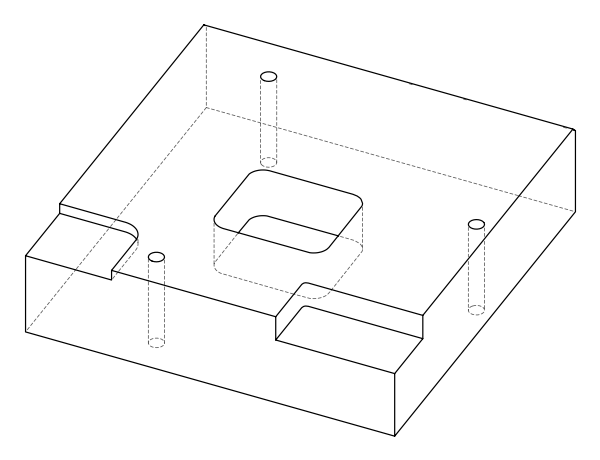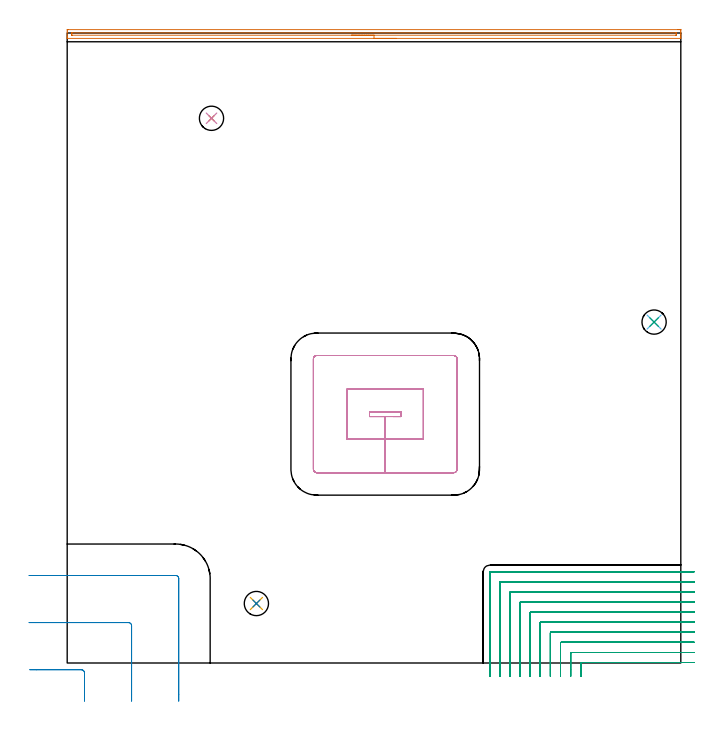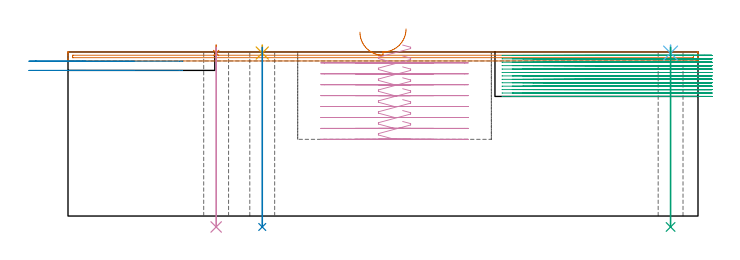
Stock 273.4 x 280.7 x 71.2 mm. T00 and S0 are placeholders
(PLAN: 10 operations, 5 tool changes, 42.4 min)
(1 AREA_MILL | FG_CHAMFER_SURFACE | UGT0205_001 | 4.53 min | 2085 mm3)
(2 MILL_CORNER_NOTCH_RECTANGULAR | CORNER_NOTCH_RECTANGULAR | UGT0201_006 | Follow Part, ap 7, ae 75% | 1.08 min | 26603 mm3)
(3 MILL_CORNER_NOTCH_RECTANGULAR_1 | CORNER_NOTCH_RECTANGULAR_1 | UGT0201_014 | Follow Part, ap 1.5, ae 75% | 28.34 min | 74267 mm3)
(4 MILL_RECTANGULAR_POCKET | POCKET_RECTANGULAR_STRAIGHT | UGT0201_094 | Follow Part, ap 5, ae 75% | 7.39 min | 225603 mm3)
(5 SPOT_DRILL | STEP1HOLE | NXT0321_9005460120000 | 0.03 min | 16 mm3)
(6 SPOT_DRILL_1 | STEP1HOLE_1 | NXT0321_9005460120000 | 0.03 min | 12 mm3)
(7 SPOT_DRILL_2 | STEP1HOLE_2 | NXT0321_9005460120000 | 0.03 min | 12 mm3)
(8 DRILL_THROUGH_HOLE_INTO_CENTER | STEP1HOLE | UGT0301_220 | 0.31 min | 6487 mm3)
(9 DRILL_THROUGH_HOLE_INTO_CENTER_1 | STEP1HOLE_1 | UGT0301_220 | 0.31 min | 6512 mm3)
(10 DRILL_THROUGH_HOLE_INTO_CENTER_2 | STEP1HOLE_2 | UGT0301_220 | 0.31 min | 6511 mm3)
(TOOL UGT0205_001 | Chamfer Mill 20 x 3 x 45 deg. | D20 FL50 Z2)
(TOOL UGT0201_006 | End Mill 28 mm | D28 FL25 Z2)
(TOOL UGT0201_014 | End mill 6 mm | D6 FL24 Z4)
(TOOL UGT0201_094 | End mill 20 mm | D20 FL38 Z4)
(TOOL NXT0321_9005460120000 | NC Spot Drill, 142deg, 12mm, Carbide, Uncoated | D12 PA142 FL30 Z2)
(TOOL UGT0301_220 | Twist Drill 10.8 mm | D10.8 PA118 FL92 Z2)
(OP 1 AREA_MILL)
G17 G21 G94 G90
T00 M6
G54
G17 G0 G90 X146.7 Y278.3 S1061 M3
G43 Z81.2 H0
G94 G1 X146.662 Z80.328 F250.
X146.548 Z79.464
X146.359 Z78.612
X146.097 Z77.78
X145.763 Z76.974
X145.36 Z76.2
X144.892 Z75.464
X144.36 Z74.772
X143.771 Z74.129
X143.128 Z73.54
X142.436 Z73.008
X141.7 Z72.54
X140.926 Z72.137
X140.12 Z71.803
X139.288 Z71.541
X138.437 Z71.352
X137.572 Z71.238
X136.7 Z71.2
X0.159
X0.006 Y278.301 Z71.189
X0.005 Y278.302
X0.002 Y278.358 Z71.134
X0. Y278.735 Z70.764
Y279.168 Z70.332
Y279.804 Z69.692
Y281.014 Z68.483
Y281.589 Z67.905
X0.001 Y282.193 Z67.302
X0.003 Y282.194 Z67.301
X0.605 Y282.2 Z67.3
X272.185
X272.795 Y282.199 Z67.301
X273.397 Y282.194
X273.399 Y282.193 Z67.302
X273.4 Y281.589 Z67.905
Y281.014 Z68.483
Y280.696 Z68.8
Y280.121 Z69.375
Y279.804 Z69.692
Y279.168 Z70.332
Y278.735 Z70.765
X273.393 Y278.356 Z71.136
X273.39 Y278.303 Z71.188
X273.241 Y278.3 Z71.2
X136.7
Y279.714 Z69.786
X2.39
X2.012 Y279.721 Z69.779
X2.008 Y279.749 Z69.751
X2.005 Y279.804 Z69.696
X2.001 Y280.193 Z69.307
Y280.696 Z68.804
X2.003 Y280.745 Z68.755
X2.006 Y280.769 Z68.731
X2.008 Y280.776 Z68.724
X2.034 Y280.779 Z68.721
X2.211 Y280.784 Z68.716
X2.301 Y280.785 Z68.715
X271.01 Y280.786 Z68.714
X271.388 Y280.779 Z68.721
X271.392 Y280.751 Z68.749
X271.395 Y280.696 Z68.804
X271.399 Y280.307 Z69.193
Y279.804 Z69.696
X271.397 Y279.755 Z69.745
X271.394 Y279.731 Z69.769
X271.392 Y279.724 Z69.776
X271.366 Y279.721 Z69.779
X271.189 Y279.716 Z69.784
X271.099 Y279.715 Z69.785
X136.7 Y279.714 Z69.786
X135.828 Z69.824
X134.964 Z69.938
X134.112 Z70.127
X133.28 Z70.389
X132.474 Z70.723
X131.7 Z71.126
X130.964 Z71.594
X130.272 Z72.125
X129.629 Z72.715
X129.04 Z73.358
X128.509 Z74.05
X128.04 Z74.786
X127.637 Z75.56
X127.303 Z76.366
X127.041 Z77.198
X126.852 Z78.049
X126.738 Z78.914
X126.7 Z79.786
G0 Z81.2
M5
M2
(OP 2 MILL_CORNER_NOTCH_RECTANGULAR)
G17 G21 G94 G90
T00 M6
G54
G17 G0 G90 X7.7 Y-17. S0 M3
G43 Z81.2 H0
Z67.2
G94 G1 Y-14. F250.
Y-4.395 F500.
G3 X6.305 Y-3. R1.4
G1 X-13.675
X-16.675 F250.
G0 Z81.2
X28.7 Y-17.
Z67.2
G1 Y-14.
Y16.605 F500.
G3 X27.305 Y18. R1.4
G1 X-14.
X-17. F250.
G0 Z81.2
X49.7 Y-17.
Z67.2
G1 Y-14.
Y37.605 F500.
G3 X48.305 Y39. R1.4
G1 X-14.
X-17. F250.
G0 Z81.2
X7.7 Y-17.
Z63.2
G1 Y-14.
Y-4.395 F500.
G3 X6.305 Y-3. R1.4
G1 X-13.675
X-16.675 F250.
G0 Z81.2
X28.7 Y-17.
Z63.2
G1 Y-14.
Y16.605 F500.
G3 X27.305 Y18. R1.4
G1 X-14.
X-17. F250.
G0 Z81.2
X49.7 Y-17.
Z63.2
G1 Y-14.
Y37.605 F500.
G3 X48.305 Y39. R1.4
G1 X-14.
X-17. F250.
G0 Z81.2
M5
M2
(OP 3 MILL_CORNER_NOTCH_RECTANGULAR_1)
G17 G21 G94 G90
T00 M6
G54
G17 G0 G90 X279.4 Y0.2 S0 M3
G43 Z81.2 H0
Z69.715
G94 G1 X276.4 F250.
X229.097 F500.
G3 X228.8 Y-0.097 R0.3
G1 Y-3.
Y-6. F250.
G0 Z81.2
X279.4 Y4.7
Z69.715
G1 X276.4
X224.597 F500.
G3 X224.3 Y4.403 R0.3
G1 Y-3.
Y-6. F250.
G0 Z81.2
X279.4 Y9.2
Z69.715
G1 X276.4
X220.097 F500.
G3 X219.8 Y8.903 R0.3
G1 Y-3.
Y-6. F250.
G0 Z81.2
X279.4 Y13.7
Z69.715
G1 X276.4
X215.597 F500.
G3 X215.3 Y13.403 R0.3
G1 Y-3.
Y-6. F250.
G0 Z81.2
X279.4 Y18.2
Z69.715
G1 X276.4
X211.097 F500.
G3 X210.8 Y17.903 R0.3
G1 Y-3.
Y-6. F250.
G0 Z81.2
X279.4 Y22.7
Z69.715
G1 X276.4
X206.597 F500.
G3 X206.3 Y22.403 R0.3
G1 Y-3.
Y-6. F250.
G0 Z81.2
X279.4 Y27.2
Z69.715
G1 X276.4
X202.097 F500.
G3 X201.8 Y26.903 R0.3
G1 Y-3.
Y-6. F250.
G0 Z81.2
X279.4 Y31.7
Z69.715
G1 X276.4
X197.598 F500.
G3 X197.3 Y31.402 R0.3
G1 Y-3.
Y-6. F250.
G0 Z81.2
X279.4 Y36.2
Z69.715
G1 X276.4
X193.098 F500.
G3 X192.8 Y35.902 R0.3
G1 Y-3.
Y-6. F250.
G0 Z81.2
X279.4 Y40.7
Z69.715
G1 X276.4
X188.598 F500.
G3 X188.3 Y40.402 R0.3
G1 Y-3.
Y-6. F250.
G0 Z81.2
X279.4 Y0.2
Z68.231
G1 X276.4
X229.097 F500.
G3 X228.8 Y-0.097 R0.3
G1 Y-3.
Y-6. F250.
G0 Z81.2
X279.4 Y4.7
Z68.231
G1 X276.4
X224.597 F500.
G3 X224.3 Y4.403 R0.3
G1 Y-3.
Y-6. F250.
G0 Z81.2
X279.4 Y9.2
Z68.231
G1 X276.4
X220.097 F500.
G3 X219.8 Y8.903 R0.3
G1 Y-3.
Y-6. F250.
G0 Z81.2
X279.4 Y13.7
Z68.231
G1 X276.4
X215.597 F500.
G3 X215.3 Y13.403 R0.3
G1 Y-3.
Y-6. F250.
G0 Z81.2
X279.4 Y18.2
Z68.231
G1 X276.4
X211.097 F500.
G3 X210.8 Y17.903 R0.3
G1 Y-3.
Y-6. F250.
G0 Z81.2
X279.4 Y22.7
Z68.231
G1 X276.4
X206.597 F500.
G3 X206.3 Y22.403 R0.3
G1 Y-3.
Y-6. F250.
G0 Z81.2
X279.4 Y27.2
Z68.231
G1 X276.4
X202.097 F500.
G3 X201.8 Y26.903 R0.3
G1 Y-3.
Y-6. F250.
G0 Z81.2
X279.4 Y31.7
Z68.231
G1 X276.4
X197.598 F500.
G3 X197.3 Y31.402 R0.3
G1 Y-3.
Y-6. F250.
G0 Z81.2
X279.4 Y36.2
Z68.231
G1 X276.4
X193.098 F500.
G3 X192.8 Y35.902 R0.3
G1 Y-3.
Y-6. F250.
G0 Z81.2
X279.4 Y40.7
Z68.231
G1 X276.4
X188.598 F500.
G3 X188.3 Y40.402 R0.3
G1 Y-3.
Y-6. F250.
G0 Z81.2
X279.4 Y0.2
Z66.746
G1 X276.4
X229.097 F500.
G3 X228.8 Y-0.097 R0.3
G1 Y-3.
Y-6. F250.
G0 Z81.2
X279.4 Y4.7
Z66.746
G1 X276.4
X224.597 F500.
G3 X224.3 Y4.403 R0.3
G1 Y-3.
Y-6. F250.
G0 Z81.2
X279.4 Y9.2
Z66.746
G1 X276.4
X220.097 F500.
G3 X219.8 Y8.903 R0.3
G1 Y-3.
Y-6. F250.
G0 Z81.2
X279.4 Y13.7
Z66.746
G1 X276.4
X215.597 F500.
G3 X215.3 Y13.403 R0.3
G1 Y-3.
Y-6. F250.
G0 Z81.2
X279.4 Y18.2
Z66.746
G1 X276.4
X211.097 F500.
G3 X210.8 Y17.903 R0.3
G1 Y-3.
Y-6. F250.
G0 Z81.2
X279.4 Y22.7
Z66.746
G1 X276.4
X206.597 F500.
G3 X206.3 Y22.403 R0.3
G1 Y-3.
Y-6. F250.
G0 Z81.2
X279.4 Y27.2
Z66.746
G1 X276.4
X202.098 F500.
G3 X201.8 Y26.902 R0.3
G1 Y-3.
Y-6. F250.
G0 Z81.2
X279.4 Y31.7
Z66.746
G1 X276.4
X197.598 F500.
G3 X197.3 Y31.402 R0.3
G1 Y-3.
Y-6. F250.
G0 Z81.2
X279.4 Y36.2
Z66.746
G1 X276.4
X193.098 F500.
G3 X192.8 Y35.902 R0.3
G1 Y-3.
Y-6. F250.
G0 Z81.2
X279.4 Y40.7
Z66.746
G1 X276.4
X188.598 F500.
G3 X188.3 Y40.402 R0.3
G1 Y-3.
Y-6. F250.
G0 Z81.2
X279.4 Y0.2
Z65.261
G1 X276.4
X229.097 F500.
G3 X228.8 Y-0.097 R0.3
G1 Y-3.
Y-6. F250.
G0 Z81.2
X279.4 Y4.7
Z65.261
G1 X276.4
X224.597 F500.
G3 X224.3 Y4.403 R0.3
G1 Y-3.
Y-6. F250.
G0 Z81.2
X279.4 Y9.2
Z65.261
G1 X276.4
X220.097 F500.
G3 X219.8 Y8.903 R0.3
G1 Y-3.
Y-6. F250.
G0 Z81.2
X279.4 Y13.7
Z65.261
G1 X276.4
X215.597 F500.
G3 X215.3 Y13.403 R0.3
G1 Y-3.
Y-6. F250.
G0 Z81.2
X279.4 Y18.2
Z65.261
G1 X276.4
X211.097 F500.
G3 X210.8 Y17.903 R0.3
G1 Y-3.
Y-6. F250.
G0 Z81.2
X279.4 Y22.7
Z65.261
G1 X276.4
X206.597 F500.
G3 X206.3 Y22.403 R0.3
G1 Y-3.
Y-6. F250.
G0 Z81.2
X279.4 Y27.2
Z65.261
G1 X276.4
X202.097 F500.
G3 X201.8 Y26.903 R0.3
G1 Y-3.
Y-6. F250.
G0 Z81.2
X279.4 Y31.7
Z65.261
G1 X276.4
X197.598 F500.
G3 X197.3 Y31.402 R0.3
G1 Y-3.
Y-6. F250.
G0 Z81.2
X279.4 Y36.2
Z65.261
G1 X276.4
X193.098 F500.
G3 X192.8 Y35.902 R0.3
G1 Y-3.
Y-6. F250.
G0 Z81.2
X279.4 Y40.7
Z65.261
G1 X276.4
X188.598 F500.
G3 X188.3 Y40.402 R0.3
G1 Y-3.
Y-6. F250.
G0 Z81.2
X279.4 Y0.2
Z63.777
G1 X276.4
X229.097 F500.
G3 X228.8 Y-0.097 R0.3
G1 Y-3.
Y-6. F250.
G0 Z81.2
X279.4 Y4.7
Z63.777
G1 X276.4
X224.597 F500.
G3 X224.3 Y4.403 R0.3
G1 Y-3.
Y-6. F250.
G0 Z81.2
X279.4 Y9.2
Z63.777
G1 X276.4
X220.097 F500.
G3 X219.8 Y8.903 R0.3
G1 Y-3.
Y-6. F250.
G0 Z81.2
X279.4 Y13.7
Z63.777
G1 X276.4
X215.597 F500.
G3 X215.3 Y13.403 R0.3
G1 Y-3.
Y-6. F250.
G0 Z81.2
X279.4 Y18.2
Z63.777
G1 X276.4
X211.097 F500.
G3 X210.8 Y17.903 R0.3
G1 Y-3.
Y-6. F250.
G0 Z81.2
X279.4 Y22.7
Z63.777
G1 X276.4
X206.597 F500.
G3 X206.3 Y22.403 R0.3
G1 Y-3.
Y-6. F250.
G0 Z81.2
X279.4 Y27.2
Z63.777
G1 X276.4
X202.097 F500.
G3 X201.8 Y26.903 R0.3
G1 Y-3.
Y-6. F250.
G0 Z81.2
X279.4 Y31.7
Z63.777
G1 X276.4
X197.598 F500.
G3 X197.3 Y31.402 R0.3
G1 Y-3.
Y-6. F250.
G0 Z81.2
X279.4 Y36.2
Z63.777
G1 X276.4
X193.098 F500.
G3 X192.8 Y35.902 R0.3
G1 Y-3.
Y-6. F250.
G0 Z81.2
X279.4 Y40.7
Z63.777
G1 X276.4
X188.598 F500.
G3 X188.3 Y40.402 R0.3
G1 Y-3.
Y-6. F250.
G0 Z81.2
X279.4 Y0.2
Z62.292
G1 X276.4
X229.097 F500.
G3 X228.8 Y-0.097 R0.3
G1 Y-3.
Y-6. F250.
G0 Z81.2
X279.4 Y4.7
Z62.292
G1 X276.4
X224.597 F500.
G3 X224.3 Y4.403 R0.3
G1 Y-3.
Y-6. F250.
G0 Z81.2
X279.4 Y9.2
Z62.292
G1 X276.4
X220.097 F500.
G3 X219.8 Y8.903 R0.3
G1 Y-3.
Y-6. F250.
G0 Z81.2
X279.4 Y13.7
Z62.292
G1 X276.4
X215.597 F500.
G3 X215.3 Y13.403 R0.3
G1 Y-3.
Y-6. F250.
G0 Z81.2
X279.4 Y18.2
Z62.292
G1 X276.4
X211.097 F500.
G3 X210.8 Y17.903 R0.3
G1 Y-3.
Y-6. F250.
G0 Z81.2
X279.4 Y22.7
Z62.292
G1 X276.4
X206.597 F500.
G3 X206.3 Y22.403 R0.3
G1 Y-3.
Y-6. F250.
G0 Z81.2
X279.4 Y27.2
Z62.292
G1 X276.4
X202.098 F500.
G3 X201.8 Y26.902 R0.3
G1 Y-3.
Y-6. F250.
G0 Z81.2
X279.4 Y31.7
Z62.292
G1 X276.4
X197.598 F500.
G3 X197.3 Y31.402 R0.3
G1 Y-3.
Y-6. F250.
G0 Z81.2
X279.4 Y36.2
Z62.292
G1 X276.4
X193.098 F500.
G3 X192.8 Y35.902 R0.3
G1 Y-3.
Y-6. F250.
G0 Z81.2
X279.4 Y40.7
Z62.292
G1 X276.4
X188.598 F500.
G3 X188.3 Y40.402 R0.3
G1 Y-3.
Y-6. F250.
G0 Z81.2
X279.4 Y0.2
Z60.808
G1 X276.4
X229.097 F500.
G3 X228.8 Y-0.097 R0.3
G1 Y-3.
Y-6. F250.
G0 Z81.2
X279.4 Y4.7
Z60.808
G1 X276.4
X224.597 F500.
G3 X224.3 Y4.403 R0.3
G1 Y-3.
Y-6. F250.
G0 Z81.2
X279.4 Y9.2
Z60.808
G1 X276.4
X220.097 F500.
G3 X219.8 Y8.903 R0.3
G1 Y-3.
Y-6. F250.
G0 Z81.2
X279.4 Y13.7
Z60.808
G1 X276.4
X215.597 F500.
G3 X215.3 Y13.403 R0.3
G1 Y-3.
Y-6. F250.
G0 Z81.2
X279.4 Y18.2
Z60.808
G1 X276.4
X211.097 F500.
G3 X210.8 Y17.903 R0.3
G1 Y-3.
Y-6. F250.
G0 Z81.2
X279.4 Y22.7
Z60.808
G1 X276.4
X206.597 F500.
G3 X206.3 Y22.403 R0.3
G1 Y-3.
Y-6. F250.
G0 Z81.2
X279.4 Y27.2
Z60.808
G1 X276.4
X202.098 F500.
G3 X201.8 Y26.902 R0.3
G1 Y-3.
Y-6. F250.
G0 Z81.2
X279.4 Y31.7
Z60.808
G1 X276.4
X197.598 F500.
G3 X197.3 Y31.402 R0.3
G1 Y-3.
Y-6. F250.
G0 Z81.2
X279.4 Y36.2
Z60.808
G1 X276.4
X193.098 F500.
G3 X192.8 Y35.902 R0.3
G1 Y-3.
Y-6. F250.
G0 Z81.2
X279.4 Y40.7
Z60.808
G1 X276.4
X188.598 F500.
G3 X188.3 Y40.402 R0.3
G1 Y-3.
Y-6. F250.
G0 Z81.2
X279.4 Y0.2
Z59.323
G1 X276.4
X229.097 F500.
G3 X228.8 Y-0.097 R0.3
G1 Y-3.
Y-6. F250.
G0 Z81.2
X279.4 Y4.7
Z59.323
G1 X276.4
X224.597 F500.
G3 X224.3 Y4.403 R0.3
G1 Y-3.
Y-6. F250.
G0 Z81.2
X279.4 Y9.2
Z59.323
G1 X276.4
X220.097 F500.
G3 X219.8 Y8.903 R0.3
G1 Y-3.
Y-6. F250.
G0 Z81.2
X279.4 Y13.7
Z59.323
G1 X276.4
X215.597 F500.
G3 X215.3 Y13.403 R0.3
G1 Y-3.
Y-6. F250.
G0 Z81.2
X279.4 Y18.2
Z59.323
G1 X276.4
X211.097 F500.
G3 X210.8 Y17.903 R0.3
G1 Y-3.
Y-6. F250.
G0 Z81.2
X279.4 Y22.7
Z59.323
G1 X276.4
X206.597 F500.
G3 X206.3 Y22.403 R0.3
G1 Y-3.
Y-6. F250.
G0 Z81.2
X279.4 Y27.2
Z59.323
G1 X276.4
X202.098 F500.
G3 X201.8 Y26.902 R0.3
G1 Y-3.
Y-6. F250.
G0 Z81.2
X279.4 Y31.7
Z59.323
G1 X276.4
X197.598 F500.
G3 X197.3 Y31.402 R0.3
G1 Y-3.
Y-6. F250.
G0 Z81.2
X279.4 Y36.2
Z59.323
G1 X276.4
X193.098 F500.
G3 X192.8 Y35.902 R0.3
G1 Y-3.
Y-6. F250.
G0 Z81.2
X279.4 Y40.7
Z59.323
G1 X276.4
X188.598 F500.
G3 X188.3 Y40.402 R0.3
G1 Y-3.
Y-6. F250.
G0 Z81.2
X279.4 Y0.2
Z57.838
G1 X276.4
X229.097 F500.
G3 X228.8 Y-0.097 R0.3
G1 Y-3.
Y-6. F250.
G0 Z81.2
X279.4 Y4.7
Z57.838
G1 X276.4
X224.597 F500.
G3 X224.3 Y4.403 R0.3
G1 Y-3.
Y-6. F250.
G0 Z81.2
X279.4 Y9.2
Z57.838
G1 X276.4
X220.097 F500.
G3 X219.8 Y8.903 R0.3
G1 Y-3.
Y-6. F250.
G0 Z81.2
X279.4 Y13.7
Z57.838
G1 X276.4
X215.597 F500.
G3 X215.3 Y13.403 R0.3
G1 Y-3.
Y-6. F250.
G0 Z81.2
X279.4 Y18.2
Z57.838
G1 X276.4
X211.097 F500.
G3 X210.8 Y17.903 R0.3
G1 Y-3.
Y-6. F250.
G0 Z81.2
X279.4 Y22.7
Z57.838
G1 X276.4
X206.597 F500.
G3 X206.3 Y22.403 R0.3
G1 Y-3.
Y-6. F250.
G0 Z81.2
X279.4 Y27.2
Z57.838
G1 X276.4
X202.098 F500.
G3 X201.8 Y26.902 R0.3
G1 Y-3.
Y-6. F250.
G0 Z81.2
X279.4 Y31.7
Z57.838
G1 X276.4
X197.598 F500.
G3 X197.3 Y31.402 R0.3
G1 Y-3.
Y-6. F250.
G0 Z81.2
X279.4 Y36.2
Z57.838
G1 X276.4
X193.098 F500.
G3 X192.8 Y35.902 R0.3
G1 Y-3.
Y-6. F250.
G0 Z81.2
X279.4 Y40.7
Z57.838
G1 X276.4
X188.598 F500.
G3 X188.3 Y40.402 R0.3
G1 Y-3.
Y-6. F250.
G0 Z81.2
X279.4 Y0.2
Z56.354
G1 X276.4
X229.097 F500.
G3 X228.8 Y-0.097 R0.3
G1 Y-3.
Y-6. F250.
G0 Z81.2
X279.4 Y4.7
Z56.354
G1 X276.4
X224.597 F500.
G3 X224.3 Y4.403 R0.3
G1 Y-3.
Y-6. F250.
G0 Z81.2
X279.4 Y9.2
Z56.354
G1 X276.4
X220.097 F500.
G3 X219.8 Y8.903 R0.3
G1 Y-3.
Y-6. F250.
G0 Z81.2
X279.4 Y13.7
Z56.354
G1 X276.4
X215.597 F500.
G3 X215.3 Y13.403 R0.3
G1 Y-3.
Y-6. F250.
G0 Z81.2
X279.4 Y18.2
Z56.354
G1 X276.4
X211.097 F500.
G3 X210.8 Y17.903 R0.3
G1 Y-3.
Y-6. F250.
G0 Z81.2
X279.4 Y22.7
Z56.354
G1 X276.4
X206.597 F500.
G3 X206.3 Y22.403 R0.3
G1 Y-3.
Y-6. F250.
G0 Z81.2
X279.4 Y27.2
Z56.354
G1 X276.4
X202.098 F500.
G3 X201.8 Y26.902 R0.3
G1 Y-3.
Y-6. F250.
G0 Z81.2
X279.4 Y31.7
Z56.354
G1 X276.4
X197.598 F500.
G3 X197.3 Y31.402 R0.3
G1 Y-3.
Y-6. F250.
G0 Z81.2
X279.4 Y36.2
Z56.354
G1 X276.4
X193.098 F500.
G3 X192.8 Y35.902 R0.3
G1 Y-3.
Y-6. F250.
G0 Z81.2
X279.4 Y40.7
Z56.354
G1 X276.4
X188.598 F500.
G3 X188.3 Y40.402 R0.3
G1 Y-3.
Y-6. F250.
G0 Z81.2
X279.4 Y0.2
Z54.869
G1 X276.4
X229.097 F500.
G3 X228.8 Y-0.097 R0.3
G1 Y-3.
Y-6. F250.
G0 Z81.2
X279.4 Y4.7
Z54.869
G1 X276.4
X224.597 F500.
G3 X224.3 Y4.403 R0.3
G1 Y-3.
Y-6. F250.
G0 Z81.2
X279.4 Y9.2
Z54.869
G1 X276.4
X220.097 F500.
G3 X219.8 Y8.903 R0.3
G1 Y-3.
Y-6. F250.
G0 Z81.2
X279.4 Y13.7
Z54.869
G1 X276.4
X215.597 F500.
G3 X215.3 Y13.403 R0.3
G1 Y-3.
Y-6. F250.
G0 Z81.2
X279.4 Y18.2
Z54.869
G1 X276.4
X211.097 F500.
G3 X210.8 Y17.903 R0.3
G1 Y-3.
Y-6. F250.
G0 Z81.2
X279.4 Y22.7
Z54.869
G1 X276.4
X206.597 F500.
G3 X206.3 Y22.403 R0.3
G1 Y-3.
Y-6. F250.
G0 Z81.2
X279.4 Y27.2
Z54.869
G1 X276.4
X202.098 F500.
G3 X201.8 Y26.902 R0.3
G1 Y-3.
Y-6. F250.
G0 Z81.2
X279.4 Y31.7
Z54.869
G1 X276.4
X197.598 F500.
G3 X197.3 Y31.402 R0.3
G1 Y-3.
Y-6. F250.
G0 Z81.2
X279.4 Y36.2
Z54.869
G1 X276.4
X193.098 F500.
G3 X192.8 Y35.902 R0.3
G1 Y-3.
Y-6. F250.
G0 Z81.2
X279.4 Y40.7
Z54.869
G1 X276.4
X188.598 F500.
G3 X188.3 Y40.402 R0.3
G1 Y-3.
Y-6. F250.
G0 Z81.2
X279.4 Y0.2
Z53.385
G1 X276.4
X229.097 F500.
G3 X228.8 Y-0.097 R0.3
G1 Y-3.
Y-6. F250.
G0 Z81.2
X279.4 Y4.7
Z53.385
G1 X276.4
X224.597 F500.
G3 X224.3 Y4.403 R0.3
G1 Y-3.
Y-6. F250.
G0 Z81.2
X279.4 Y9.2
Z53.385
G1 X276.4
X220.097 F500.
G3 X219.8 Y8.903 R0.3
G1 Y-3.
Y-6. F250.
G0 Z81.2
X279.4 Y13.7
Z53.385
G1 X276.4
X215.597 F500.
G3 X215.3 Y13.403 R0.3
G1 Y-3.
Y-6. F250.
G0 Z81.2
X279.4 Y18.2
Z53.385
G1 X276.4
X211.097 F500.
G3 X210.8 Y17.903 R0.3
G1 Y-3.
Y-6. F250.
G0 Z81.2
X279.4 Y22.7
Z53.385
G1 X276.4
X206.597 F500.
G3 X206.3 Y22.403 R0.3
G1 Y-3.
Y-6. F250.
G0 Z81.2
X279.4 Y27.2
Z53.385
G1 X276.4
X202.098 F500.
G3 X201.8 Y26.902 R0.3
G1 Y-3.
Y-6. F250.
G0 Z81.2
X279.4 Y31.7
Z53.385
G1 X276.4
X197.598 F500.
G3 X197.3 Y31.402 R0.3
G1 Y-3.
Y-6. F250.
G0 Z81.2
X279.4 Y36.2
Z53.385
G1 X276.4
X193.098 F500.
G3 X192.8 Y35.902 R0.3
G1 Y-3.
Y-6. F250.
G0 Z81.2
X279.4 Y40.7
Z53.385
G1 X276.4
X188.598 F500.
G3 X188.3 Y40.402 R0.3
G1 Y-3.
Y-6. F250.
G0 Z81.2
X279.4 Y0.2
Z51.9
G1 X276.4
X229.097 F500.
G3 X228.8 Y-0.097 R0.3
G1 Y-3.
Y-6. F250.
G0 Z81.2
X279.4 Y4.7
Z51.9
G1 X276.4
X224.597 F500.
G3 X224.3 Y4.403 R0.3
G1 Y-3.
Y-6. F250.
G0 Z81.2
X279.4 Y9.2
Z51.9
G1 X276.4
X220.097 F500.
G3 X219.8 Y8.903 R0.3
G1 Y-3.
Y-6. F250.
G0 Z81.2
X279.4 Y13.7
Z51.9
G1 X276.4
X215.597 F500.
G3 X215.3 Y13.403 R0.3
G1 Y-3.
Y-6. F250.
G0 Z81.2
X279.4 Y18.2
Z51.9
G1 X276.4
X211.097 F500.
G3 X210.8 Y17.903 R0.3
G1 Y-3.
Y-6. F250.
G0 Z81.2
X279.4 Y22.7
Z51.9
G1 X276.4
X206.597 F500.
G3 X206.3 Y22.403 R0.3
G1 Y-3.
Y-6. F250.
G0 Z81.2
X279.4 Y27.2
Z51.9
G1 X276.4
X202.098 F500.
G3 X201.8 Y26.902 R0.3
G1 Y-3.
Y-6. F250.
G0 Z81.2
X279.4 Y31.7
Z51.9
G1 X276.4
X197.598 F500.
G3 X197.3 Y31.402 R0.3
G1 Y-3.
Y-6. F250.
G0 Z81.2
X279.4 Y36.2
Z51.9
G1 X276.4
X193.098 F500.
G3 X192.8 Y35.902 R0.3
G1 Y-3.
Y-6. F250.
G0 Z81.2
X279.4 Y40.7
Z51.9
G1 X276.4
X188.598 F500.
G3 X188.3 Y40.402 R0.3
G1 Y-3.
Y-6. F250.
G0 Z81.2
M5
M2
(OP 4 MILL_RECTANGULAR_POCKET)
G17 G21 G94 G90
T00 M6
G54
G17 G0 G90 X145.223 Y109.8 S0 M3
G43 Z81.2 H0
Z74.2
G94 G1 X148.7 Z73.268 F250.
Y112. Z72.679
X134.7 Z68.928
Y109.8 Z68.338
X141.7 Z66.462
X148.7 F500.
Y112.
X134.7
Y109.8
X141.7
Y99.8
X158.7
Y122.
X124.7
Y99.8
X141.7
Y84.8
X172.2
G3 X173.7 Y86.3 R1.5
G1 Y135.5
G3 X172.2 Y137. R1.5
G1 X111.2
G3 X109.7 Y135.5 R1.5
G1 Y86.3
G3 X111.2 Y84.8 R1.5
G1 X141.7
X142.7
G0 X145.223 Y109.8 Z69.462
G1 X148.7 Z68.531 F250.
Y112. Z67.941
X134.7 Z64.19
Y109.8 Z63.601
X141.7 Z61.725
X148.7 F500.
Y112.
X134.7
Y109.8
X141.7
Y99.8
X158.7
Y122.
X124.7
Y99.8
X141.7
Y84.8
X172.2
G3 X173.7 Y86.3 R1.5
G1 Y135.5
G3 X172.2 Y137. R1.5
G1 X111.2
G3 X109.7 Y135.5 R1.5
G1 Y86.3
G3 X111.2 Y84.8 R1.5
G1 X141.7
X142.7
G0 X145.223 Y109.8 Z64.725
G1 X148.7 Z63.793 F250.
Y112. Z63.204
X134.7 Z59.453
Y109.8 Z58.863
X141.7 Z56.987
X148.7 F500.
Y112.
X134.7
Y109.8
X141.7
Y99.8
X158.7
Y122.
X124.7
Y99.8
X141.7
Y84.8
X172.2
G3 X173.7 Y86.3 R1.5
G1 Y135.5
G3 X172.2 Y137. R1.5
G1 X111.2
G3 X109.7 Y135.5 R1.5
G1 Y86.3
G3 X111.2 Y84.8 R1.5
G1 X141.7
X142.7
G0 X145.223 Y109.8 Z59.987
G1 X148.7 Z59.056 F250.
Y112. Z58.466
X134.7 Z54.715
Y109.8 Z54.126
X141.7 Z52.25
X148.7 F500.
Y112.
X134.7
Y109.8
X141.7
Y99.8
X158.7
Y122.
X124.7
Y99.8
X141.7
Y84.8
X172.2
G3 X173.7 Y86.3 R1.5
G1 Y135.5
G3 X172.2 Y137. R1.5
G1 X111.2
G3 X109.7 Y135.5 R1.5
G1 Y86.3
G3 X111.2 Y84.8 R1.5
G1 X141.7
X142.7
G0 X145.223 Y109.8 Z55.25
G1 X148.7 Z54.318 F250.
Y112. Z53.729
X134.7 Z49.978
Y109.8 Z49.388
X141.7 Z47.512
X148.7 F500.
Y112.
X134.7
Y109.8
X141.7
Y99.8
X158.7
Y122.
X124.7
Y99.8
X141.7
Y84.8
X172.2
G3 X173.7 Y86.3 R1.5
G1 Y135.5
G3 X172.2 Y137. R1.5
G1 X111.2
G3 X109.7 Y135.5 R1.5
G1 Y86.3
G3 X111.2 Y84.8 R1.5
G1 X141.7
X142.7
G0 X145.223 Y109.8 Z50.512
G1 X148.7 Z49.581 F250.
Y112. Z48.991
X134.7 Z45.24
Y109.8 Z44.651
X141.7 Z42.775
X148.7 F500.
Y112.
X134.7
Y109.8
X141.7
Y99.8
X158.7
Y122.
X124.7
Y99.8
X141.7
Y84.8
X172.2
G3 X173.7 Y86.3 R1.5
G1 Y135.5
G3 X172.2 Y137. R1.5
G1 X111.2
G3 X109.7 Y135.5 R1.5
G1 Y86.3
G3 X111.2 Y84.8 R1.5
G1 X141.7
X142.7
G0 X145.223 Y109.8 Z45.775
G1 X148.7 Z44.843 F250.
Y112. Z44.254
X134.7 Z40.503
Y109.8 Z39.913
X141.7 Z38.037
X148.7 F500.
Y112.
X134.7
Y109.8
X141.7
Y99.8
X158.7
Y122.
X124.7
Y99.8
X141.7
Y84.8
X172.2
G3 X173.7 Y86.3 R1.5
G1 Y135.5
G3 X172.2 Y137. R1.5
G1 X111.2
G3 X109.7 Y135.5 R1.5
G1 Y86.3
G3 X111.2 Y84.8 R1.5
G1 X141.7
X142.7
G0 X145.223 Y109.8 Z41.037
G1 X148.7 Z40.106 F250.
Y112. Z39.516
X134.7 Z35.765
Y109.8 Z35.176
X141.7 Z33.3
X148.7 F500.
Y112.
X134.7
Y109.8
X141.7
Y99.8
X158.7
Y122.
X124.7
Y99.8
X141.7
Y84.8
X172.2
G3 X173.7 Y86.3 R1.5
G1 Y135.5
G3 X172.2 Y137. R1.5
G1 X111.2
G3 X109.7 Y135.5 R1.5
G1 Y86.3
G3 X111.2 Y84.8 R1.5
G1 X141.7
X142.7
G0 Z81.2
M5
M2
(OP 5 SPOT_DRILL)
G17 G21 G94 G90
T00 M6
G54
G17 G0 G90 X84.3 Y26.5 S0 M3
G43 Z81.2 H0
G94 G81 G98 Z70.735 F250. R74.2
G80
M5
M2
(OP 6 SPOT_DRILL_1)
G17 G21 G94 G90
T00 M6
G54
G17 G0 G90 X261.5 Y151.9 S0 M3
G43 Z81.2 H0
G94 G81 G98 Z70.735 F250. R74.2
G80
M5
M2
(OP 7 SPOT_DRILL_2)
G17 G21 G94 G90
T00 M6
G54
G17 G0 G90 X64.3 Y242.7 S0 M3
G43 Z81.2 H0
G94 G81 G98 Z70.735 F250. R74.2
G80
M5
M2
(OP 8 DRILL_THROUGH_HOLE_INTO_CENTER)
G17 G21 G94 G90
T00 M6
G54
G17 G0 G90 X84.3 Y26.5 S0 M3
G43 Z81.2 H0
G94 G73 G98 Z-4.745 F250. Q9.493 R73.2
G80
M5
M2
(OP 9 DRILL_THROUGH_HOLE_INTO_CENTER_1)
G17 G21 G94 G90
T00 M6
G54
G17 G0 G90 X261.5 Y151.9 S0 M3
G43 Z81.2 H0
G94 G73 G98 Z-4.745 F250. Q9.493 R73.2
G80
M5
M2
(OP 10 DRILL_THROUGH_HOLE_INTO_CENTER_2)
G17 G21 G94 G90
T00 M6
G54
G17 G0 G90 X64.3 Y242.7 S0 M3
G43 Z81.2 H0
G94 G73 G98 Z-4.745 F250. Q9.493 R73.2
G80
M5
M2
